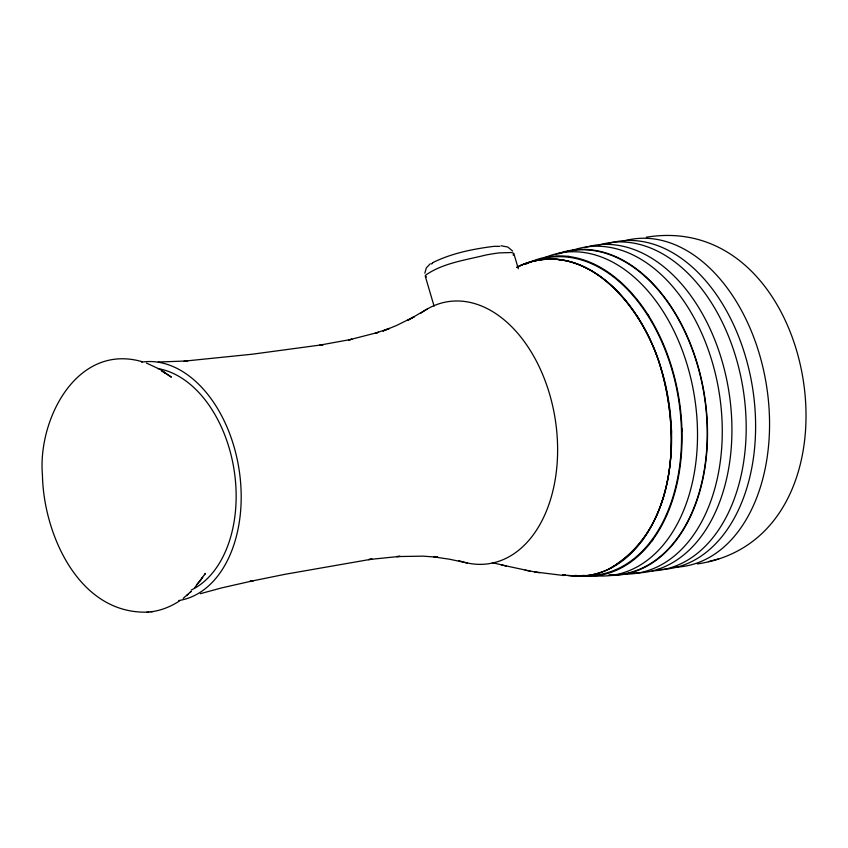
<?xml version="1.0" encoding="UTF-8"?>
<svg xmlns="http://www.w3.org/2000/svg" width="848" height="848" viewBox="0 0 848 848"><rect width="100%" height="100%" fill="white"/><g stroke="black" fill="none" stroke-linecap="round" stroke-linejoin="round"><path stroke-width="1.27" d="M424.837 273.204L426.311 267.915L430.286 263.739M431.717 264.11L432.077 263.389M201.824 578.601L202.693 577.34L199.874 581.018M204.527 574.658L205.364 573.439L194.415 588.056M642.742 539.794L641.872 540.982M652.886 539.593L651.709 541.183M513.241 255.28L513.581 253.276L511.492 252.513L499.419 252.884A67.628 9.763 -16.4 0 0 485.692 255.057C465.361 260.177 442.709 263.05 425.346 275.356L426.385 277.042M196.916 584.452L201.114 579.576M432.226 263.23L432.84 262.689M183.2 598.349L191.245 591.342L189.984 592.498M186.645 595.561L187.938 594.374M433.243 262.392C452.048 253.17 473.11 248.973 493.78 246.365M179.638 600.872C171.02 606.521 161.215 610.56 150.955 611.8M427.572 308.831L407.57 320.438L414.333 316.664L396.546 325.484L382.925 331.027L389.433 328.43L375.198 333.243L378.547 332.289L348.56 339.984L351.92 339.274L319.834 345.115L323.258 344.638L252.407 354.188L184.111 361.163L187.79 360.93L158.194 362.011M562.595 574.573A159.689 105.735 81 0 0 608.652 569.188C677.17 530.53 680.753 434.568 660.56 367.279C644.353 309.594 586.964 236.073 519.421 265.996A159.689 105.735 81 0 0 516.559 267.438M608.652 569.188C676.026 531.346 680.435 437.526 661.684 371C646.155 312.096 588.565 235.702 519.421 265.996M697.342 563.931C872.931 538.151 821.14 208.375 646.271 237.228M200.308 593.695L221.572 587.918L253.223 580.732L249.789 581.463L285.257 574.255L372.007 559.097L368.573 559.574L400.129 556.352L396.557 556.585L423.12 556.15L437.928 557.242L433.964 556.924L449.44 559.203L467.365 563.019M708.44 561.641L718.733 558.864M142.252 361.725C76.564 342.624 37.566 420.014 42.442 475.081C43.481 534.155 79.193 615.277 148.729 612.065M146.831 612.288L152.852 611.578M494.352 246.323L499.769 246.355M501.02 245.761L507.782 247.033L512.69 251.082M563.761 575.527L534.558 571.881M567.884 256.361L569.591 256.573M558.609 259.467L560.295 259.679M578.951 575.866L577.244 575.654M501.709 564.948L530.117 571.075M525.177 570.216L539.593 572.76M492.306 562.595L506.394 566.104M146.418 363.061L160.251 369.474L171.402 377.159L163.728 372.124L165.381 373.141M161.512 371.042L164.417 372.611M647.48 313.972L648.72 315.933M637.389 316.495L638.618 318.424M513.888 253.69L518.319 268.774M425.261 276.183L434.091 306.17M681.909 428.685L681.983 431.197M671.457 430.031L671.531 432.522M622.898 241.267A165.636 109.668 81 0 1 766.518 385.67A165.636 109.668 81 0 1 674.372 567.206M607.995 243.694A165.678 109.858 81 0 1 752.844 389.603A165.678 109.858 81 0 1 657.041 569.485M598.582 245.178A165.667 109.848 81 0 1 742.901 387.759A165.667 109.848 81 0 1 652.123 570.916M572.591 250.308A165.095 109.477 81 0 1 719.305 393.514A165.095 109.477 81 0 1 623.153 574.085M584.505 247.627A165.445 109.699 81 0 1 729.259 394.002A165.445 109.699 81 0 1 632.587 572.951M558.779 253.849A163.749 108.576 81 0 1 704.296 395.878A163.749 108.576 81 0 1 608.928 574.976M545.285 257.41A163.261 108.258 81 0 1 694.883 399.355A163.261 108.258 81 0 1 592.349 575.421M556.129 254.368A164.173 108.862 81 0 1 704.253 393.832A164.173 108.862 81 0 1 608.949 575.41M535.989 260.643A160.558 106.466 81 0 1 678.962 401.857A160.558 106.466 81 0 1 582.534 575.41M517.047 267.194A159.7 105.883 81 0 1 666.91 391.299A159.7 105.883 81 0 1 578.972 576.195L568.573 575.463A160.261 106.117 81 0 1 567.874 575.315M565.256 574.88A160.261 106.117 81 0 1 563.952 574.626M525.972 264.131A161.353 106.996 81 0 1 679.057 399.154A161.353 106.996 81 0 1 575.453 575.389M420.926 313.135A132.606 87.726 81 0 1 555.355 420.12A132.606 87.726 81 0 1 458.63 560.528M157.717 368.573A114.395 75.748 81 0 1 234.228 470.852A114.395 75.748 81 0 1 191.171 590.081M141.446 362.149A120.649 79.818 81 0 1 239.019 469.177A120.649 79.818 81 0 1 178.769 600.532"/></g></svg>
